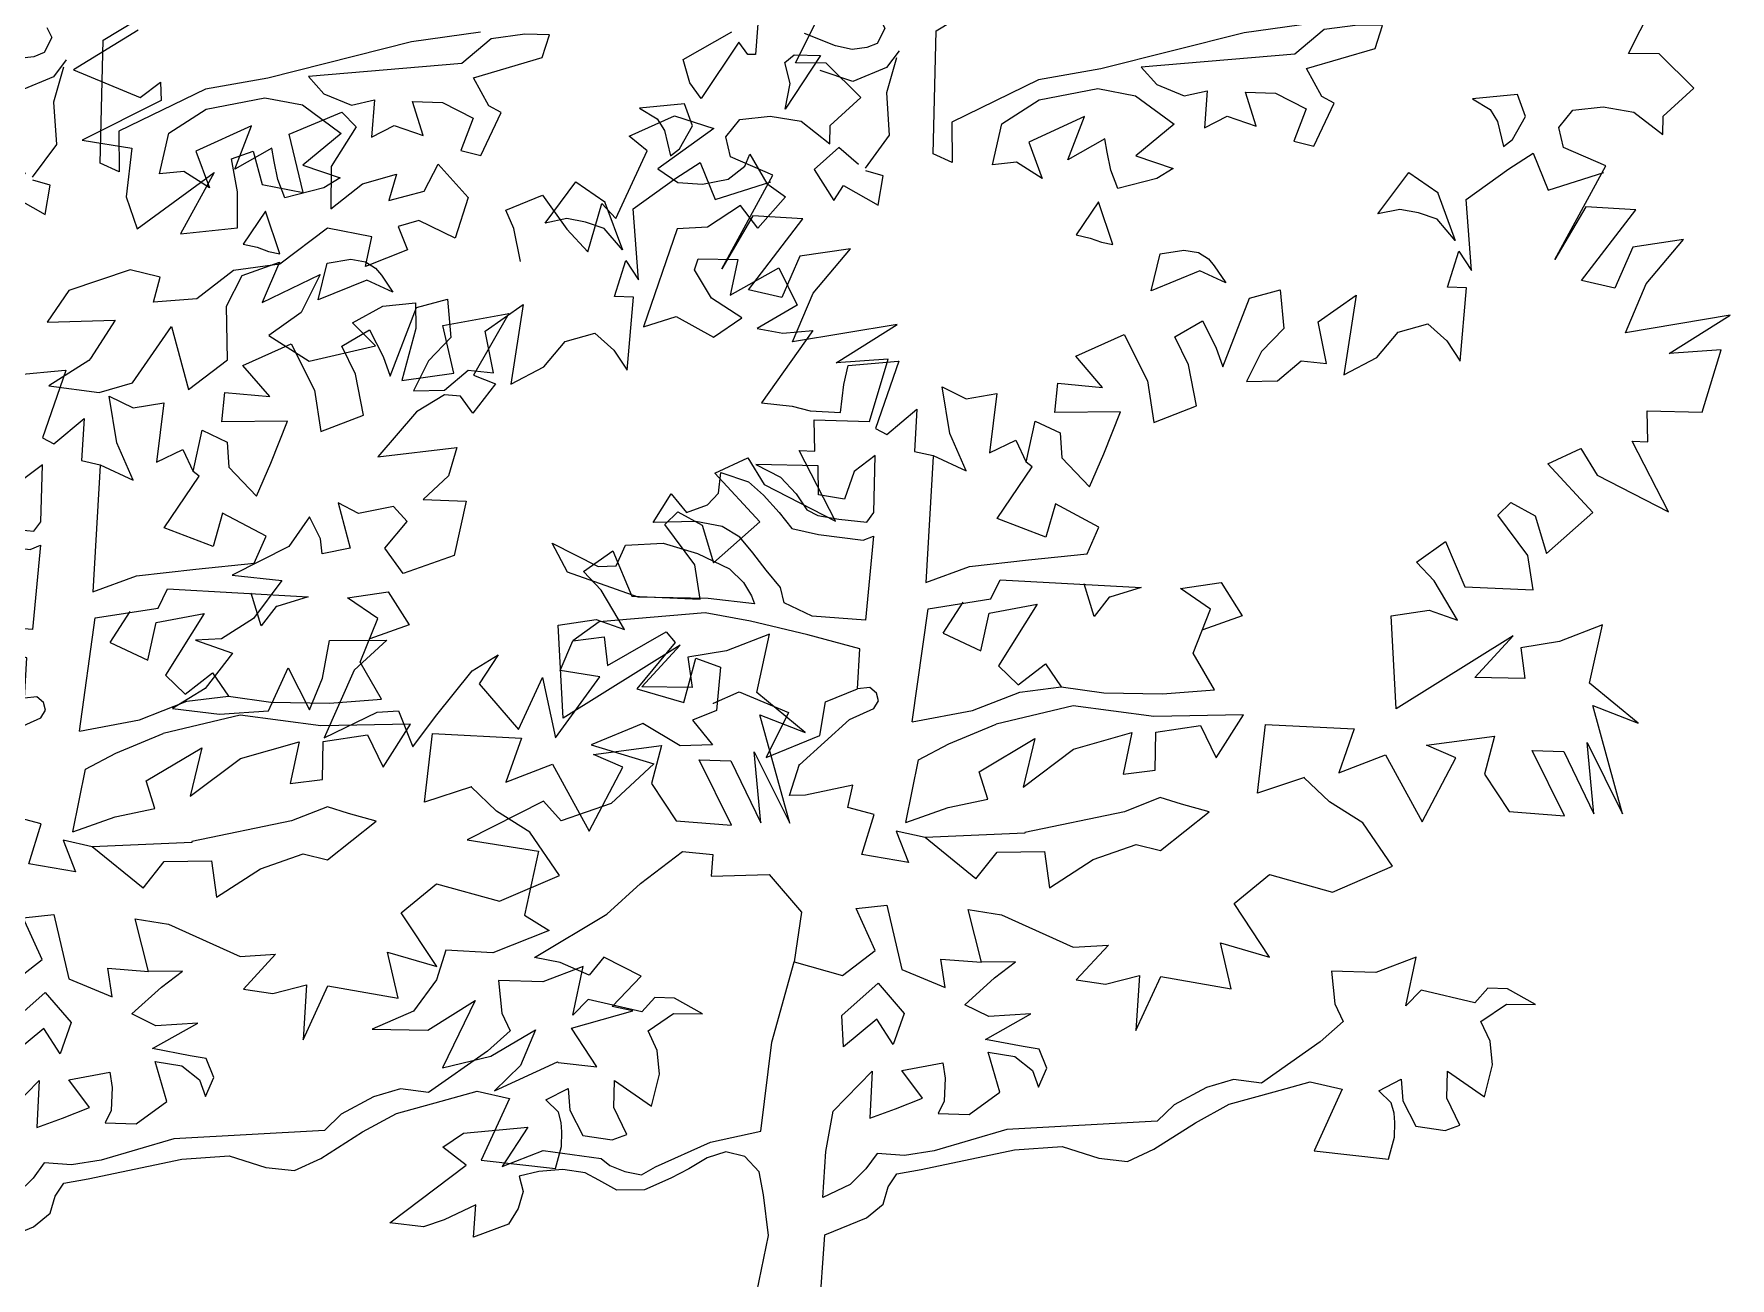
# Model space of a CAD drawing. Header units: millimetres. Extents: x 1514 to 1688, y 984 to 1013.
# Drawn here: x 1558.968 to 1562.094, y 989.749 to 992.042 of the extents above; entities that cross this region are included whole.
import ezdxf

# ---------------------------------------------------------------- set-up
doc = ezdxf.new("R2010")
doc.units = ezdxf.units.MM
doc.layers.add('T2', color=5, linetype='Continuous')

# ---------------------------------------------------------------- blocks, each defined once
blk = doc.blocks.new('E13')
at = {"color": 84, "true_color": 0x2aaf18}
for p, q in [((1.3137, 19.3558), (1.3087, 19.2907)), ((2.479, 19.2921), (2.5103, 19.3541)), ((2.0566, 19.3331), (1.9639, 19.3201)), ((2.1162, 19.3304), (2.0711, 19.3244)), ((2.1492, 19.3298), (2.1162, 19.3304)), ((2.1393, 19.2991), (2.1492, 19.3298)), ((0.481, 19.3237), (0.3943, 19.2705)), ((1.2115, 19.284), (1.2769, 19.3215)), ((1.2861, 19.3076), (1.2359, 19.2318)), ((1.2981, 19.2907), (1.2861, 19.3076)), ((1.2205, 19.2528), (1.2115, 19.284)), ((1.3087, 19.2907), (1.2981, 19.2907)), ((1.3477, 19.2801), (1.3606, 19.2905)), ((1.3958, 19.2897), (1.3485, 19.2175)), ((1.3606, 19.2905), (1.3958, 19.2897)), ((2.5199, 19.2919), (2.479, 19.2921)), ((2.5664, 19.2456), (2.5199, 19.2919)), ((0.3943, 19.2705), (0.4835, 19.2334)), ((1.355, 19.2519), (1.3477, 19.2801)), ((0.4835, 19.2334), (0.5108, 19.254)), ((0.5108, 19.254), (0.5116, 19.2293)), ((0.5108, 19.254), (0.5108, 19.254)), ((1.2359, 19.2318), (1.2205, 19.2528)), ((1.3485, 19.2175), (1.355, 19.2519)), ((2.5256, 19.2081), (2.5664, 19.2456)), ((0.5116, 19.2293), (0.406, 19.1759)), ((2.4451, 19.2208), (2.4863, 19.2138)), ((1.5717, 19.2004), (1.5724, 19.1462)), ((2.4863, 19.2138), (2.5249, 19.1835)), ((2.5249, 19.1835), (2.5256, 19.2081)), ((0.406, 19.1759), (0.4726, 19.1652)), ((0.4726, 19.1652), (0.4647, 19.1003)), ((1.2942, 19.141), (1.3012, 19.1575)), ((1.3012, 19.1575), (1.3239, 19.1179)), ((1.4201, 19.1664), (1.3871, 19.1367)), ((1.4466, 19.1433), (1.4201, 19.1664)), ((1.5724, 19.1462), (1.5467, 19.1577)), ((0.4795, 19.0574), (0.583, 19.1329)), ((0.583, 19.1329), (0.5377, 19.0503)), ((1.2374, 19.1169), (1.2721, 19.1237)), ((1.2721, 19.1237), (1.2942, 19.141)), ((1.3871, 19.1367), (1.4135, 19.0954)), ((1.4796, 19.1284), (1.4565, 19.135)), ((1.473, 19.0888), (1.4796, 19.1284)), ((2.2613, 19.0965), (2.3186, 19.1376)), ((2.3186, 19.1376), (2.3186, 19.1376)), ((2.3713, 19.1089), (2.446, 19.1325)), ((2.3802, 19.0162), (2.4486, 19.1417)), ((1.2374, 19.1169), (1.2374, 19.1169)), ((1.3239, 19.1179), (1.349, 19.1)), ((1.4135, 19.0954), (1.4267, 19.1152)), ((1.4267, 19.1152), (1.473, 19.0888)), ((2.2233, 19.1059), (2.2232, 19.1051)), ((2.2232, 19.1051), (2.2468, 19.0416)), ((0.4647, 19.1003), (0.4795, 19.0574)), ((0.4647, 19.1003), (0.4647, 19.1003)), ((1.2883, 19.0884), (1.2444, 19.0595)), ((1.3117, 19.0582), (1.2883, 19.0884)), ((1.349, 19.1), (1.3117, 19.0582)), ((2.1723, 19.0833), (2.1431, 19.0771)), ((2.2684, 19.0012), (2.2613, 19.0965)), ((2.4216, 19.0869), (2.3802, 19.0162)), ((2.416, 18.988), (2.4887, 19.0829)), ((2.4887, 19.0829), (2.4216, 19.0869)), ((2.4887, 19.0829), (2.4887, 19.0829)), ((2.2468, 19.0416), (2.2225, 19.07)), ((1.7571, 19.0449), (1.7726, 19.0392)), ((1.7726, 19.0392), (1.7875, 19.0361)), ((2.4849, 19.0328), (2.4607, 18.9778)), ((2.5528, 19.0428), (2.4849, 19.0328)), ((2.5028, 18.9833), (2.5528, 19.0428)), ((1.2268, 19.0021), (1.2317, 19.0169)), ((1.2317, 19.0169), (1.2847, 19.0159)), ((1.2847, 19.0159), (1.2745, 18.9682)), ((1.851, 19.0237), (1.8828, 19.0288)), ((1.8828, 19.0288), (1.9023, 19.0254)), ((1.9023, 19.0254), (1.916, 19.0168)), ((1.916, 19.0168), (1.9237, 19.0076)), ((2.2363, 18.979), (2.2514, 19.0272)), ((2.2514, 19.0272), (2.2684, 19.0012)), ((0.4704, 19.0024), (0.3879, 18.9746)), ((0.5087, 18.9927), (0.4704, 19.0024)), ((0.5015, 18.9591), (0.5106, 18.9925)), ((0.5106, 18.9925), (0.5087, 18.9927)), ((1.2496, 18.9644), (1.2268, 19.0021)), ((1.2745, 18.9682), (1.3399, 19.0049)), ((1.3399, 19.0049), (1.3644, 18.9548)), ((1.9042, 19.0007), (1.8389, 18.9743)), ((1.939, 18.9847), (1.9042, 19.0007)), ((1.9237, 19.0076), (1.939, 18.9847)), ((2.4607, 18.9778), (2.416, 18.988)), ((0.3879, 18.9746), (0.359, 18.9321)), ((2.063, 18.9325), (2.114, 18.9684)), ((2.114, 18.9684), (2.0974, 18.8616)), ((2.2617, 18.9779), (2.2363, 18.979)), ((2.2534, 18.88), (2.2617, 18.9779)), ((2.475, 18.918), (2.5028, 18.9833)), ((0.5595, 18.9633), (0.5015, 18.9591)), ((1.2901, 18.9378), (1.2496, 18.9644)), ((1.3644, 18.9548), (1.3109, 18.9237)), ((0.359, 18.9321), (0.4501, 18.9346)), ((0.4501, 18.9346), (0.4169, 18.8833)), ((0.4732, 18.8506), (0.5255, 18.9261)), ((0.5255, 18.9261), (0.5483, 18.8418)), ((1.2521, 18.9122), (1.2901, 18.9378)), ((1.3109, 18.9237), (1.3453, 18.9173)), ((1.3453, 18.9173), (1.3854, 18.921)), ((2.0739, 18.8767), (2.063, 18.9325)), ((2.17, 18.9186), (2.2098, 18.9299)), ((2.2098, 18.9299), (2.2354, 18.9071)), ((2.6151, 18.9414), (2.475, 18.918)), ((2.5335, 18.89), (2.6151, 18.9414)), ((2.1417, 18.8848), (2.17, 18.9186)), ((2.2354, 18.9071), (2.2534, 18.88)), ((0.4148, 18.8805), (0.3611, 18.8467)), ((0.4169, 18.8833), (0.4148, 18.8805)), ((1.4272, 18.8485), (1.433, 18.8738)), ((1.433, 18.8738), (1.4998, 18.88)), ((1.5008, 18.8799), (1.4693, 18.7895)), ((1.4998, 18.88), (1.5008, 18.8799)), ((2.0974, 18.8616), (2.1417, 18.8848)), ((2.2534, 18.88), (2.2534, 18.88)), ((2.6032, 18.8949), (2.5335, 18.89)), ((2.5779, 18.8116), (2.6032, 18.8949)), ((0.3611, 18.8467), (0.4286, 18.8377)), ((0.4286, 18.8377), (0.4732, 18.8506)), ((1.5588, 18.8452), (1.5909, 18.8295)), ((1.5692, 18.7827), (1.5588, 18.8452)), ((1.3165, 18.8239), (1.3579, 18.8197)), ((1.3579, 18.8197), (1.382, 18.8132)), ((1.382, 18.8132), (1.4225, 18.8109)), ((1.4846, 18.7816), (1.5251, 18.8155)), ((1.5251, 18.8155), (1.5219, 18.7589)), ((1.5251, 18.8155), (1.5251, 18.8155)), ((2.5047, 18.7717), (2.5041, 18.8134)), ((2.5041, 18.8134), (2.5779, 18.8116)), ((1.4693, 18.7895), (1.4846, 18.7816)), ((1.5911, 18.7328), (1.5692, 18.7827)), ((2.3706, 18.7422), (2.415, 18.7626)), ((2.415, 18.7626), (2.4368, 18.7268)), ((2.415, 18.7626), (2.415, 18.7626)), ((2.4839, 18.7725), (2.5047, 18.7717)), ((1.3924, 18.7393), (1.3091, 18.7411)), ((1.3932, 18.7006), (1.3924, 18.7393)), ((1.4692, 18.7535), (1.441, 18.7318)), ((1.5219, 18.7589), (1.5469, 18.7532)), ((1.5469, 18.7532), (1.5911, 18.7328)), ((2.4311, 18.6769), (2.3706, 18.7422)), ((1.2588, 18.703), (1.262, 18.7304)), ((1.441, 18.7318), (1.4279, 18.6949)), ((0.863, 18.6946), (0.9207, 18.6921)), ((1.1716, 18.6634), (1.1954, 18.7022)), ((1.1954, 18.7022), (1.2162, 18.677)), ((1.1954, 18.7022), (1.1954, 18.7022)), ((1.2443, 18.6871), (1.2588, 18.703)), ((1.4279, 18.6949), (1.3932, 18.7006)), ((1.2162, 18.677), (1.2443, 18.6871)), ((1.7109, 18.6884), (1.698, 18.644)), ((1.7691, 18.6575), (1.7109, 18.6884)), ((2.3039, 18.6734), (2.3212, 18.6902)), ((2.3441, 18.6191), (2.3039, 18.6734)), ((2.3212, 18.6902), (2.3539, 18.6725)), ((2.3212, 18.6902), (2.3212, 18.6902)), ((2.3539, 18.6725), (2.369, 18.6218)), ((2.369, 18.6218), (2.4311, 18.6769)), ((1.698, 18.644), (1.6325, 18.6687)), ((1.7531, 18.6216), (1.7691, 18.6575)), ((1.0566, 18.5972), (1.0358, 18.6359)), ((1.0358, 18.6359), (1.0978, 18.6046)), ((1.1217, 18.6055), (1.1341, 18.633)), ((2.1949, 18.6105), (2.2338, 18.6381)), ((1.0978, 18.6046), (1.1217, 18.6055)), ((2.2184, 18.5852), (2.1949, 18.6105)), ((2.3512, 18.5731), (2.3441, 18.6191)), ((1.7627, 18.5375), (1.749, 18.5813)), ((1.8784, 18.5752), (1.9329, 18.5832)), ((1.9329, 18.5832), (1.9609, 18.5386)), ((1.5601, 18.5151), (1.5871, 18.5566)), ((1.7828, 18.5636), (1.7627, 18.5375)), ((1.8255, 18.5763), (1.7836, 18.5635)), ((1.9188, 18.5475), (1.8784, 18.5752)), ((1.6105, 18.4915), (1.622, 18.5418)), ((1.622, 18.5418), (1.6862, 18.5539)), ((1.6862, 18.5539), (1.6344, 18.4715)), ((1.8954, 18.4886), (1.9188, 18.5475)), ((1.9609, 18.5386), (1.9083, 18.5199)), ((1.0989, 18.5306), (1.0637, 18.5049)), ((1.0637, 18.5049), (1.1057, 18.5101)), ((1.1057, 18.5101), (1.1104, 18.4718)), ((1.1104, 18.4718), (1.1888, 18.517)), ((1.1888, 18.517), (1.201, 18.5028)), ((1.5601, 18.5151), (1.6105, 18.4915)), ((2.3245, 18.5116), (2.3245, 18.5116)), ((2.4442, 18.5262), (2.3865, 18.5041)), ((2.4269, 18.448), (2.4442, 18.5262)), ((1.0465, 18.4653), (1.0637, 18.5049)), ((1.9238, 18.4391), (1.8954, 18.4886)), ((2.3865, 18.5041), (2.3347, 18.4956)), ((2.3347, 18.4956), (2.3402, 18.4546)), ((1.0998, 18.4567), (1.0465, 18.4653)), ((1.2127, 18.4223), (1.2286, 18.4817)), ((1.2286, 18.4817), (1.2618, 18.4697)), ((1.2618, 18.4697), (1.2565, 18.4114)), ((1.6344, 18.4715), (1.6609, 18.4459)), ((1.6609, 18.4459), (1.6972, 18.4743)), ((1.6972, 18.4743), (1.7186, 18.4434)), ((1.0231, 18.4558), (1.0404, 18.3748)), ((1.0404, 18.3748), (1.0998, 18.4567)), ((1.4617, 18.4422), (1.4453, 18.4405)), ((1.4706, 18.4348), (1.4617, 18.4422)), ((2.3402, 18.4546), (2.2729, 18.4559)), ((2.4918, 18.3945), (2.4269, 18.448)), ((1.1497, 18.4404), (1.2127, 18.4223)), ((1.2524, 18.4212), (1.2869, 18.4367)), ((1.2524, 18.4203), (1.2524, 18.4212)), ((1.395, 18.378), (1.4023, 18.423)), ((1.4023, 18.423), (1.4453, 18.4405)), ((1.4671, 18.4142), (1.4735, 18.4243)), ((1.4735, 18.4243), (1.4706, 18.4348)), ((1.2242, 18.3987), (1.2511, 18.3655)), ((1.353, 18.4089), (1.3227, 18.3486)), ((1.3674, 18.3385), (1.4346, 18.3996)), ((1.4346, 18.3996), (1.4671, 18.4142)), ((1.9263, 18.3479), (1.9629, 18.4058)), ((2.4711, 18.2729), (2.4311, 18.4181)), ((2.4311, 18.4181), (2.4918, 18.3945)), ((1.1575, 18.3943), (1.0882, 18.3655)), ((1.2074, 18.364), (1.1575, 18.3943)), ((1.3227, 18.3486), (1.395, 18.378)), ((1.6084, 18.3295), (1.683, 18.3741)), ((1.735, 18.3596), (1.8133, 18.382)), ((1.8133, 18.382), (1.8014, 18.3261)), ((1.8446, 18.3314), (1.8455, 18.3825)), ((1.8455, 18.3825), (1.905, 18.3913)), ((1.905, 18.3913), (1.9263, 18.3479)), ((1.9814, 18.3009), (1.9923, 18.393)), ((1.9923, 18.393), (2.1114, 18.3868)), ((2.1114, 18.3868), (2.0907, 18.3278)), ((2.2083, 18.3651), (2.2991, 18.3771)), ((2.2991, 18.3771), (2.2857, 18.3261)), ((1.0882, 18.3655), (1.1723, 18.3401)), ((1.2511, 18.3655), (1.2074, 18.364)), ((1.6675, 18.309), (1.735, 18.3596)), ((2.0907, 18.3278), (2.1532, 18.3522)), ((2.1532, 18.3522), (2.2023, 18.2624)), ((2.3933, 18.2705), (2.3499, 18.358)), ((2.3499, 18.358), (2.3923, 18.3567)), ((2.3923, 18.3567), (2.4325, 18.2732)), ((2.4235, 18.3686), (2.4711, 18.2729)), ((2.4325, 18.2732), (2.4235, 18.3686)), ((1.6199, 18.2926), (1.6084, 18.3295)), ((1.8014, 18.3261), (1.8446, 18.3314)), ((2.2023, 18.2624), (2.2476, 18.348)), ((1.4392, 18.3113), (1.3756, 18.298)), ((1.4323, 18.2815), (1.4392, 18.3113)), ((2.0447, 18.3218), (1.9814, 18.3009)), ((2.0437, 18.3219), (2.0447, 18.3218)), ((2.0782, 18.2889), (2.0437, 18.3219)), ((2.2857, 18.3261), (2.319, 18.2762)), ((1.5668, 18.2815), (1.6199, 18.2926)), ((1.8513, 18.2949), (1.8033, 18.2759)), ((1.8798, 18.286), (1.8513, 18.2949)), ((1.9169, 18.2756), (1.8798, 18.286)), ((2.1226, 18.2609), (2.0782, 18.2889)), ((1.4676, 18.272), (1.4323, 18.2815)), ((1.451, 18.2184), (1.4676, 18.272)), ((1.5103, 18.2612), (1.5668, 18.2815)), ((1.8033, 18.2759), (1.6696, 18.2482)), ((2.319, 18.2762), (2.3933, 18.2705)), ((1.497, 18.25), (1.5138, 18.2079)), ((1.5362, 18.2414), (1.497, 18.25)), ((1.6042, 18.1858), (1.5362, 18.2414)), ((1.6696, 18.2482), (1.6695, 18.2471)), ((1.5138, 18.2079), (1.451, 18.2184)), ((1.6042, 18.1858), (1.6324, 18.2215)), ((1.6324, 18.2215), (1.696, 18.2224)), ((1.696, 18.2224), (1.7026, 18.1737)), ((1.8189, 18.2319), (1.8515, 18.2237)), ((1.7026, 18.1737), (1.7615, 18.2117)), ((1.9503, 18.1528), (1.9977, 18.1917)), ((1.9977, 18.1917), (2.0822, 18.1682)), ((2.0822, 18.1682), (2.1626, 18.2029)), ((1.1095, 18.1384), (1.1543, 18.1796)), ((1.4436, 18.1461), (1.4848, 18.1505)), ((1.4688, 18.09), (1.4436, 18.1461)), ((1.4848, 18.1505), (1.5048, 18.0645)), ((1.9979, 18.0807), (1.9503, 18.1528)), ((0.9987, 18.1374), (1.032, 18.1167)), ((1.0122, 18.0803), (1.1095, 18.1384)), ((1.3704, 18.1412), (1.3604, 18.0745)), ((1.5935, 18.1449), (1.6384, 18.1377)), ((1.6116, 18.0742), (1.5935, 18.1449)), ((1.6384, 18.1377), (1.7344, 18.0943)), ((1.032, 18.1167), (0.9566, 18.0865)), ((0.8936, 18.0905), (0.8811, 18.0506)), ((0.9566, 18.0865), (0.8936, 18.0905)), ((1.0469, 18.0739), (1.0122, 18.0803)), ((1.1051, 18.0808), (1.0854, 18.0568)), ((1.1554, 18.0553), (1.1051, 18.0808)), ((1.4254, 18.0563), (1.4688, 18.09)), ((1.557, 18.0784), (1.6116, 18.0742)), ((1.5627, 18.0401), (1.557, 18.0784)), ((1.7344, 18.0943), (1.782, 18.0972)), ((1.782, 18.0972), (1.7387, 18.0504)), ((1.9319, 18.1001), (1.9979, 18.0807)), ((1.9462, 18.0384), (1.9319, 18.1001)), ((2.1941, 18.0808), (2.1403, 18.0603)), ((2.1805, 18.0156), (2.1941, 18.0808)), ((1.0854, 18.0568), (1.0469, 18.0739)), ((1.1163, 18.0147), (1.1554, 18.0553)), ((1.3604, 18.0745), (1.4254, 18.0563)), ((1.5048, 18.0645), (1.5627, 18.0401)), ((1.6571, 18.0745), (1.6116, 18.0742)), ((1.629, 18.0532), (1.6571, 18.0745)), ((1.778, 18.0445), (1.8235, 18.0561)), ((1.8235, 18.0561), (1.8187, 17.9826)), ((1.8187, 17.9826), (1.8519, 18.055)), ((1.8519, 18.055), (1.9462, 18.0384)), ((2.1403, 18.0603), (2.0806, 18.0622)), ((2.0806, 18.0622), (2.0851, 18.0182)), ((0.8811, 18.0506), (0.8503, 18.0085)), ((1.5894, 18.0172), (1.629, 18.0532)), ((1.7387, 18.0504), (1.778, 18.0445)), ((2.201, 18.0367), (2.1805, 18.0156)), ((2.2728, 18.0199), (2.201, 18.0367)), ((2.2903, 18.0394), (2.2728, 18.0199)), ((2.3168, 18.0384), (2.2903, 18.0394)), ((2.3541, 18.0174), (2.3168, 18.0384)), ((0.8692, 17.9832), (0.9328, 18.023)), ((0.9328, 18.023), (0.8891, 17.9325)), ((1.1163, 18.0147), (1.1163, 18.0147)), ((1.1443, 18.0088), (1.1163, 18.0147)), ((1.6212, 18.0015), (1.5894, 18.0172)), ((2.0851, 18.0182), (2.0966, 17.9946)), ((2.2812, 17.9946), (2.3152, 18.0177)), ((2.3152, 18.0177), (2.3541, 18.0174)), ((0.8503, 18.0085), (0.7945, 17.9844)), ((1.0618, 17.9856), (1.1443, 18.0088)), ((1.617, 17.9707), (1.6775, 18.0048)), ((1.6775, 18.0048), (1.6212, 18.0015)), ((2.0966, 17.9946), (2.0658, 17.9675)), ((2.2935, 17.9682), (2.2812, 17.9946)), ((0.7945, 17.9844), (0.8692, 17.9832)), ((0.9537, 17.9484), (1.0135, 17.9836)), ((1.0135, 17.9836), (0.9936, 17.9358)), ((1.0957, 17.9337), (1.0618, 17.9856)), ((1.6674, 17.9611), (1.617, 17.9707)), ((2.2968, 17.9365), (2.2935, 17.9682)), ((0.8891, 17.9325), (0.9537, 17.9484)), ((0.9537, 17.9484), (0.9537, 17.9484)), ((1.6205, 17.9534), (1.6561, 17.9477)), ((1.6362, 17.8999), (1.6205, 17.9534)), ((1.6561, 17.9477), (1.6801, 17.9288)), ((1.689, 17.9576), (1.6674, 17.9611)), ((1.6993, 17.9322), (1.689, 17.9576)), ((0.9587, 17.9017), (1.0432, 17.9407)), ((0.9936, 17.9358), (0.9587, 17.9017)), ((1.0432, 17.9407), (1.0442, 17.9395)), ((1.0442, 17.9395), (1.0957, 17.9337)), ((1.4648, 17.9282), (1.4619, 17.8651)), ((1.5047, 17.9289), (1.5596, 17.9391)), ((1.5324, 17.8919), (1.5047, 17.9289)), ((1.5596, 17.9391), (1.5629, 17.9188)), ((1.5629, 17.9188), (1.5614, 17.8878)), ((1.6801, 17.9288), (1.6878, 17.9065)), ((1.6878, 17.9065), (1.6993, 17.9322)), ((2.2354, 17.892), (2.2363, 17.9279)), ((2.2363, 17.9279), (2.2859, 17.8938)), ((2.2859, 17.8938), (2.2968, 17.9365)), ((1.5952, 17.87), (1.6362, 17.8999)), ((2.0522, 17.9136), (2.0953, 17.9038)), ((2.0953, 17.9038), (2.0576, 17.8214)), ((2.1444, 17.9019), (2.1741, 17.9175)), ((2.161, 17.8855), (2.1444, 17.9019)), ((2.1741, 17.9175), (2.1764, 17.8881)), ((1.4619, 17.8651), (1.4961, 17.8776)), ((1.4961, 17.8776), (1.5324, 17.8919)), ((1.5614, 17.8878), (1.5536, 17.8713)), ((2.1649, 17.8719), (2.161, 17.8855)), ((2.1764, 17.8881), (2.1939, 17.8545)), ((2.2527, 17.8557), (2.2354, 17.892)), ((0.9173, 17.845), (1.0035, 17.8528)), ((1.0035, 17.8528), (0.9691, 17.8005)), ((1.5536, 17.8713), (1.5952, 17.87)), ((2.1658, 17.8594), (2.1649, 17.8719)), ((2.1651, 17.8397), (2.1658, 17.8594)), ((2.1939, 17.8545), (2.2332, 17.8486)), ((2.2332, 17.8486), (2.2527, 17.8557)), ((0.8894, 17.8263), (0.9173, 17.845)), ((2.1572, 17.81), (2.1651, 17.8397)), ((0.9208, 17.8023), (0.8894, 17.8263)), ((2.0576, 17.8214), (2.1572, 17.81)), ((0.8183, 17.7248), (0.9208, 17.8023)), ((0.9917, 17.7874), (0.9969, 17.7669)), ((0.9969, 17.7669), (0.9903, 17.7439)), ((0.9969, 17.7669), (0.9969, 17.7669)), ((0.9338, 17.749), (0.8914, 17.7287)), ((0.9305, 17.7057), (0.9338, 17.749)), ((0.9903, 17.7439), (0.9773, 17.723)), ((0.8633, 17.7195), (0.8183, 17.7248)), ((0.8914, 17.7287), (0.8633, 17.7195)), ((0.9773, 17.723), (0.9305, 17.7057)), ((0.9773, 17.723), (0.9773, 17.723)), ((0.9305, 17.7057), (0.9305, 17.7057))]:
    blk.add_line(p, q, dxfattribs=at)
at = {"color": 47, "true_color": 0x8d6a35}
for p, q in [((1.4754, 19.3396), (1.4819, 19.3259)), ((1.5507, 19.3225), (1.5935, 19.3485)), ((1.4717, 19.3058), (1.458, 19.3001)), ((1.4819, 19.3259), (1.4717, 19.3058)), ((1.5467, 19.1577), (1.5507, 19.3225)), ((1.458, 19.3001), (1.4381, 19.2978)), ((1.4672, 18.6768), (1.4692, 18.7535)), ((1.5468, 18.7522), (1.5369, 18.5832)), ((1.363, 18.7018), (1.3776, 18.6807)), ((1.3402, 18.677), (1.3575, 18.6557)), ((1.3776, 18.6807), (1.3922, 18.673)), ((1.3922, 18.673), (1.4202, 18.6679)), ((1.4578, 18.6642), (1.4672, 18.6768)), ((1.2876, 18.644), (1.2641, 18.6582)), ((1.3575, 18.6557), (1.3929, 18.6473)), ((1.3929, 18.6473), (1.453, 18.64)), ((1.4202, 18.6679), (1.4578, 18.6642)), ((1.3049, 18.6229), (1.2876, 18.644)), ((1.453, 18.64), (1.4666, 18.6454)), ((1.4666, 18.6454), (1.4561, 18.5325)), ((1.231, 18.6218), (1.2738, 18.6014)), ((1.2738, 18.6014), (1.2924, 18.583)), ((1.3229, 18.5996), (1.3049, 18.6229)), ((1.5369, 18.5832), (1.5953, 18.6044)), ((1.5953, 18.6044), (1.6748, 18.6135)), ((1.6748, 18.6135), (1.7531, 18.6216)), ((1.2924, 18.583), (1.3032, 18.5651)), ((1.342, 18.5764), (1.3229, 18.5996)), ((1.6243, 18.5613), (1.6368, 18.5869)), ((1.2453, 18.5619), (1.1515, 18.5634)), ((1.3073, 18.5545), (1.2453, 18.5619)), ((1.3032, 18.5651), (1.3073, 18.5545)), ((1.3472, 18.556), (1.342, 18.5764)), ((1.3845, 18.538), (1.3472, 18.556)), ((1.5399, 18.548), (1.6243, 18.5613)), ((1.3017, 18.5311), (1.2409, 18.5425)), ((1.3073, 18.5545), (1.3073, 18.5545)), ((1.4561, 18.5325), (1.3845, 18.538)), ((1.5188, 18.3962), (1.5399, 18.548)), ((1.3788, 18.513), (1.3017, 18.5311)), ((1.4486, 18.4944), (1.3788, 18.513)), ((1.4453, 18.4405), (1.4486, 18.4944)), ((1.6631, 18.4363), (1.7186, 18.4434)), ((1.7186, 18.4434), (1.7757, 18.4353)), ((1.5995, 18.4116), (1.6631, 18.4363)), ((1.5188, 18.3962), (1.5995, 18.4116)), ((1.7345, 18.4176), (1.6314, 18.3932)), ((1.8426, 18.4036), (1.7345, 18.4176)), ((1.5677, 18.3667), (1.6314, 18.3932)), ((1.5271, 18.3452), (1.5677, 18.3667)), ((1.5103, 18.2612), (1.5271, 18.3452)), ((1.3305, 17.9669), (1.3604, 18.0745)), ((1.4242, 18.0025), (1.473, 18.0461)), ((1.473, 18.0461), (1.5078, 18.0056)), ((1.4267, 17.9606), (1.4242, 18.0025)), ((1.4712, 17.9978), (1.4267, 17.9606)), ((1.4933, 17.9639), (1.4712, 17.9978)), ((1.5078, 18.0056), (1.4933, 17.9639)), ((1.3157, 17.8478), (1.3305, 17.9669)), ((1.4125, 17.8745), (1.4648, 17.9282)), ((1.9133, 17.9063), (1.8699, 17.8831)), ((1.9493, 17.9168), (1.9133, 17.9063)), ((1.4027, 17.8203), (1.4125, 17.8745)), ((1.8699, 17.8831), (1.8473, 17.861)), ((1.8983, 17.859), (1.9438, 17.884)), ((1.8473, 17.861), (1.6456, 17.8499)), ((1.8426, 17.8235), (1.8983, 17.859)), ((1.1746, 17.7999), (1.2483, 17.833)), ((1.2483, 17.833), (1.3157, 17.8478)), ((1.6456, 17.8499), (1.5479, 17.8214)), ((1.1015, 17.8112), (1.1132, 17.8016)), ((1.2437, 17.8117), (1.219, 17.7973)), ((1.269, 17.82), (1.2437, 17.8117)), ((1.2942, 17.8135), (1.269, 17.82)), ((1.3134, 17.7931), (1.2942, 17.8135)), ((1.4715, 17.8178), (1.4567, 17.7973)), ((1.5084, 17.815), (1.4715, 17.8178)), ((1.5479, 17.8214), (1.5084, 17.815)), ((1.5308, 17.7962), (1.656, 17.8226)), ((1.656, 17.8226), (1.7197, 17.8272)), ((1.7197, 17.8272), (1.7688, 17.8113)), ((1.7688, 17.8113), (1.8072, 17.8072)), ((1.8072, 17.8072), (1.8426, 17.8235)), ((1.1132, 17.8016), (1.1335, 17.7936)), ((1.1335, 17.7936), (1.1559, 17.7889)), ((1.1559, 17.7889), (1.1746, 17.7999)), ((1.1953, 17.7848), (1.16, 17.7688)), ((1.219, 17.7973), (1.1953, 17.7848)), ((1.4567, 17.7973), (1.4353, 17.7762)), ((1.4863, 17.7731), (1.4979, 17.7903)), ((1.4979, 17.7903), (1.5308, 17.7962)), ((1.1229, 17.7687), (1.0985, 17.7819)), ((1.16, 17.7688), (1.1229, 17.7687))]:
    blk.add_line(p, q, dxfattribs=at)
at = {"color": 45, "true_color": 0xba8d4a}
for p, q in [((1.4157, 19.3025), (1.3742, 19.319)), ((1.4381, 19.2978), (1.4157, 19.3025)), ((1.5012, 19.296), (1.4842, 19.2733)), ((1.4974, 19.2865), (1.4842, 19.2394)), ((1.4389, 19.2545), (1.3954, 19.2696)), ((1.4842, 19.2733), (1.4389, 19.2545)), ((1.4842, 19.2394), (1.488, 19.1827)), ((1.488, 19.1827), (1.4555, 19.1387)), ((1.3091, 18.7411), (1.3419, 18.7243)), ((1.262, 18.7304), (1.299, 18.7181)), ((1.299, 18.7181), (1.3193, 18.7003)), ((1.3419, 18.7243), (1.363, 18.7018)), ((1.3193, 18.7003), (1.3402, 18.677)), ((1.2286, 18.6647), (1.1716, 18.6634)), ((1.2641, 18.6582), (1.2286, 18.6647)), ((1.1341, 18.633), (1.1847, 18.6359)), ((1.1847, 18.6359), (1.231, 18.6218)), ((1.1515, 18.5634), (1.0566, 18.5972)), ((1.6368, 18.5869), (1.8255, 18.5763)), ((1.2409, 18.5425), (1.0989, 18.5306)), ((1.7757, 18.4353), (1.8543, 18.4338)), ((1.8543, 18.4338), (1.9238, 18.4391)), ((1.9629, 18.4058), (1.8426, 18.4036)), ((2.0658, 17.9675), (1.9869, 17.9121)), ((1.9438, 17.884), (2.0038, 17.9002)), ((1.9869, 17.9121), (1.9493, 17.9168)), ((2.0038, 17.9002), (2.0522, 17.9136)), ((0.9691, 17.8005), (1.0238, 17.8217)), ((1.0238, 17.8217), (1.1015, 17.8112)), ((1.3988, 17.7589), (1.4027, 17.8203)), ((1.0179, 17.7937), (0.9917, 17.7874)), ((1.0503, 17.7961), (1.0179, 17.7937)), ((1.0803, 17.792), (1.0503, 17.7961)), ((1.0985, 17.7819), (1.0803, 17.792)), ((1.3195, 17.7623), (1.3134, 17.7931)), ((1.3259, 17.7076), (1.3195, 17.7623)), ((1.4353, 17.7762), (1.3988, 17.7589)), ((1.4796, 17.75), (1.4863, 17.7731)), ((1.4574, 17.7317), (1.4796, 17.75)), ((1.4017, 17.7086), (1.4574, 17.7317)), ((1.3029, 17.5957), (1.3259, 17.7076)), ((1.3866, 17.5002), (1.4017, 17.7086))]:
    blk.add_line(p, q, dxfattribs=at)
at = {"color": 97, "true_color": 0x25742c}
for p, q in [((1.9639, 19.3201), (1.7715, 19.2715)), ((1.7715, 19.2715), (1.6881, 19.257)), ((1.8258, 19.2738), (1.8467, 19.2506)), ((1.6881, 19.257), (1.5717, 19.2004)), ((1.6887, 19.2302), (1.7676, 19.2453)), ((1.8467, 19.2506), (1.8835, 19.2353)), ((1.8835, 19.2353), (1.9143, 19.2424)), ((1.9143, 19.2424), (1.9105, 19.1924)), ((1.9143, 19.2424), (1.9143, 19.2424)), ((1.9797, 19.1947), (1.9653, 19.2404)), ((1.6389, 19.198), (1.6887, 19.2302)), ((1.818, 19.2357), (1.87, 19.1974)), ((1.1392, 19.1813), (1.2001, 19.2088)), ((1.2001, 19.2088), (1.2526, 19.1916)), ((1.6263, 19.1432), (1.6389, 19.198)), ((1.7495, 19.2077), (1.6749, 19.1736)), ((1.7272, 19.1496), (1.7495, 19.2077)), ((1.87, 19.1974), (1.8186, 19.155)), ((1.9409, 19.2082), (1.9797, 19.1947)), ((1.1632, 19.1616), (1.1392, 19.1813)), ((1.2526, 19.1916), (1.1776, 19.1377)), ((1.6749, 19.1736), (1.6931, 19.1248)), ((1.7767, 19.178), (1.7272, 19.1496)), ((1.78, 19.1599), (1.7767, 19.178)), ((0.6061, 19.1512), (0.6353, 19.1611)), ((0.6141, 19.107), (0.6061, 19.1512)), ((0.6353, 19.1611), (0.647, 19.1166)), ((1.1213, 19.0709), (1.1632, 19.1616)), ((1.7849, 19.1357), (1.78, 19.1599)), ((1.8186, 19.155), (1.8684, 19.1379)), ((1.1776, 19.1377), (1.2046, 19.1194)), ((1.6587, 19.1464), (1.6263, 19.1432)), ((1.6931, 19.1248), (1.6587, 19.1464)), ((1.7944, 19.1114), (1.7849, 19.1357)), ((1.8466, 19.1245), (1.7944, 19.1114)), ((1.8684, 19.1379), (1.8466, 19.1245)), ((0.6141, 19.107), (0.6141, 19.107)), ((0.6141, 19.0585), (0.6141, 19.107)), ((1.2046, 19.1194), (1.2374, 19.1169)), ((1.0838, 19.0264), (1.1028, 19.0912)), ((1.1028, 19.0912), (1.1213, 19.0709)), ((1.7684, 19.0933), (1.7385, 19.0493)), ((1.7875, 19.0361), (1.7684, 19.0933)), ((0.5377, 19.0503), (0.6141, 19.0585)), ((1.2036, 19.057), (1.1584, 18.9259)), ((0.7856, 19.0067), (0.7943, 19.0466)), ((1.7385, 19.0493), (1.7571, 19.0449)), ((0.6206, 18.9947), (0.6705, 19.0125)), ((0.6705, 19.0125), (0.6474, 18.9585)), ((0.8422, 19.0289), (0.7856, 19.0067)), ((0.609, 19.0012), (0.5595, 18.9633)), ((0.5996, 18.9535), (0.6206, 18.9947)), ((0.6711, 19.0098), (0.609, 19.0012)), ((0.6474, 18.9585), (0.725, 18.9962)), ((0.725, 18.9962), (0.6994, 18.945)), ((2.0122, 18.9753), (2.0169, 18.9238)), ((0.6006, 18.8814), (0.5996, 18.9535)), ((0.6994, 18.945), (0.6562, 18.9142)), ((0.7684, 18.9311), (0.8089, 18.9537)), ((0.8528, 18.9579), (0.8532, 18.9238)), ((0.8894, 18.9275), (0.9778, 18.9435)), ((0.9778, 18.9435), (0.9306, 18.861)), ((0.7991, 18.9003), (0.7684, 18.9311)), ((0.8532, 18.9238), (0.8346, 18.854)), ((0.9043, 18.8639), (0.8894, 18.9275)), ((1.1584, 18.9259), (1.2022, 18.9396)), ((1.2022, 18.9396), (1.2521, 18.9122)), ((1.8709, 18.9123), (1.9078, 18.9341)), ((1.9078, 18.9341), (1.9259, 18.8986)), ((0.6562, 18.9142), (0.7104, 18.8798)), ((0.7104, 18.8798), (0.7991, 18.9003)), ((0.7991, 18.9003), (0.7991, 18.9003)), ((1.803, 18.9156), (1.8342, 18.8533)), ((1.8889, 18.8749), (1.8709, 18.9123)), ((1.9259, 18.8986), (1.9353, 18.8721)), ((0.5483, 18.8418), (0.6006, 18.8814)), ((1.774, 18.8447), (1.7382, 18.8864)), ((1.8999, 18.8199), (1.8889, 18.8749)), ((2.0085, 18.8533), (2.0401, 18.8804)), ((2.0401, 18.8804), (2.0739, 18.8767)), ((0.9306, 18.861), (0.9601, 18.8493)), ((1.8342, 18.8533), (1.8424, 18.7978)), ((0.8918, 18.8345), (0.8541, 18.8119)), ((0.9133, 18.8329), (0.8918, 18.8345)), ((0.9297, 18.8099), (0.9133, 18.8329)), ((0.9601, 18.8493), (0.9297, 18.8099)), ((1.5909, 18.8295), (1.6321, 18.8366)), ((1.6321, 18.8366), (1.6222, 18.757)), ((1.7097, 18.8109), (1.7138, 18.8504)), ((1.7138, 18.8504), (1.774, 18.8447)), ((0.8541, 18.8119), (0.8021, 18.7515)), ((1.798, 18.8117), (1.7097, 18.8109)), ((1.7756, 18.7555), (1.798, 18.8117)), ((1.8424, 18.7978), (1.8999, 18.8199)), ((1.8999, 18.8199), (1.8999, 18.8199)), ((1.6716, 18.7445), (1.6834, 18.7996)), ((1.6834, 18.7996), (1.7171, 18.7838)), ((1.7171, 18.7838), (1.7194, 18.7503)), ((0.8021, 18.7515), (0.9081, 18.7642)), ((0.9081, 18.7642), (0.8968, 18.7261)), ((1.6222, 18.757), (1.6576, 18.774)), ((1.6576, 18.774), (1.6716, 18.7445)), ((1.6325, 18.6687), (1.6795, 18.7382)), ((1.6795, 18.7382), (1.6716, 18.7445)), ((1.7194, 18.7503), (1.7562, 18.7115)), ((1.7562, 18.7115), (1.7756, 18.7555)), ((0.8968, 18.7261), (0.863, 18.6946)), ((1.1723, 18.3401), (1.1152, 18.2868)), ((1.354, 18.2978), (1.3674, 18.3395)), ((1.0245, 18.29), (0.922, 18.238)), ((1.0482, 18.2635), (1.0245, 18.29)), ((1.1152, 18.2868), (1.0482, 18.2635)), ((1.3756, 18.298), (1.354, 18.2978)), ((0.922, 18.238), (1.0175, 18.2231)), ((1.0175, 18.2231), (0.9987, 18.1374)), ((1.1543, 18.1796), (1.2107, 18.2227)), ((1.2107, 18.2227), (1.2513, 18.2185)), ((1.2513, 18.2185), (1.249, 18.1894)), ((1.249, 18.1894), (1.3269, 18.1919)), ((1.3269, 18.1919), (1.3704, 18.1412))]:
    blk.add_line(p, q, dxfattribs=at)
at = {"color": 62, "true_color": 0xacc205}
for p, q in [((2.0711, 19.3244), (2.0318, 19.2914)), ((2.0318, 19.2914), (1.8258, 19.2738)), ((2.0473, 19.272), (2.1393, 19.2991)), ((2.068, 19.2345), (2.0473, 19.272)), ((1.7676, 19.2453), (1.818, 19.2357)), ((1.9653, 19.2404), (2.0058, 19.2392)), ((2.0058, 19.2392), (2.047, 19.2182)), ((2.047, 19.2182), (2.0304, 19.1748)), ((2.047, 19.2182), (2.047, 19.2182)), ((2.0572, 19.1679), (2.0844, 19.2256)), ((2.0844, 19.2256), (2.068, 19.2345)), ((2.33, 19.2372), (2.2697, 19.2315)), ((2.2697, 19.2315), (2.2933, 19.2172)), ((2.2933, 19.2172), (2.3034, 19.2013)), ((2.341, 19.2079), (2.33, 19.2372)), ((2.3854, 19.1931), (2.4042, 19.2163)), ((2.4042, 19.2163), (2.4451, 19.2208)), ((0.6836, 19.1839), (0.7541, 19.2137)), ((0.7734, 19.1941), (0.7398, 19.1409)), ((0.7541, 19.2137), (0.7734, 19.1941)), ((1.9105, 19.1924), (1.9409, 19.2082)), ((2.3034, 19.2013), (2.3114, 19.1674)), ((2.3235, 19.177), (2.341, 19.2079)), ((2.3917, 19.1661), (2.3854, 19.1931)), ((0.7022, 19.1059), (0.6836, 19.1839)), ((2.0304, 19.1748), (2.0572, 19.1679)), ((2.3114, 19.1674), (2.3235, 19.177)), ((2.3186, 19.1376), (2.3513, 19.1586)), ((2.3513, 19.1586), (2.3713, 19.1089)), ((2.4486, 19.1417), (2.3917, 19.1661)), ((0.7398, 19.1409), (0.7393, 19.0841)), ((0.7816, 19.1177), (0.8273, 19.1304)), ((0.8273, 19.1304), (0.817, 19.0952)), ((0.8642, 19.1076), (0.8833, 19.144)), ((0.8833, 19.144), (0.9234, 19.0993)), ((2.1431, 19.0771), (2.1845, 19.1327)), ((2.1845, 19.1327), (2.2233, 19.1059)), ((0.647, 19.1166), (0.7022, 19.1059)), ((0.7393, 19.0841), (0.7816, 19.1177)), ((0.817, 19.0952), (0.8642, 19.1076)), ((0.9741, 19.0821), (1.023, 19.1022)), ((1.023, 19.1022), (1.0558, 19.0569)), ((0.9234, 19.0993), (0.906, 19.0448)), ((0.9847, 19.0578), (0.9741, 19.0821)), ((2.1974, 19.0787), (2.1723, 19.0833)), ((2.2225, 19.07), (2.1974, 19.0787)), ((0.7346, 19.0579), (0.6711, 19.0098)), ((0.7943, 19.0466), (0.7346, 19.0579)), ((0.8574, 19.0683), (0.8295, 19.0602)), ((0.8295, 19.0602), (0.8422, 19.0289)), ((0.906, 19.0448), (0.8574, 19.0683)), ((0.9935, 19.0135), (0.9847, 19.0578)), ((1.0558, 19.0569), (1.0838, 19.0264)), ((1.2444, 19.0595), (1.2036, 19.057)), ((1.8389, 18.9743), (1.851, 19.0237)), ((1.9707, 18.9642), (2.0122, 18.9753)), ((0.8089, 18.9537), (0.8528, 18.9579)), ((1.9353, 18.8721), (1.9707, 18.9642)), ((1.3854, 18.921), (1.3165, 18.8239)), ((2.0169, 18.9238), (1.9869, 18.8928)), ((1.7382, 18.8864), (1.803, 18.9156)), ((1.9869, 18.8928), (1.9668, 18.8527)), ((0.8346, 18.854), (0.9043, 18.8639)), ((1.9668, 18.8527), (2.0085, 18.8533)), ((1.4225, 18.8109), (1.4272, 18.8485)), ((2.5324, 18.6778), (2.4839, 18.7725)), ((2.4368, 18.7268), (2.5324, 18.6778)), ((0.9207, 18.6921), (0.9046, 18.6194)), ((0.7106, 18.6711), (0.683, 18.6315)), ((0.7254, 18.6415), (0.7106, 18.6711)), ((0.7489, 18.69), (0.7651, 18.629)), ((0.7762, 18.6755), (0.7489, 18.69)), ((0.8235, 18.6852), (0.7762, 18.6755)), ((0.8417, 18.6648), (0.8235, 18.6852)), ((0.8117, 18.6292), (0.8417, 18.6648)), ((0.8417, 18.6648), (0.8417, 18.6648)), ((0.683, 18.6315), (0.6069, 18.5929)), ((0.7277, 18.6216), (0.7254, 18.6415)), ((0.7651, 18.629), (0.7277, 18.6216)), ((0.8364, 18.5951), (0.8117, 18.6292)), ((2.2338, 18.6381), (2.2595, 18.5772)), ((0.9046, 18.6194), (0.8364, 18.5951)), ((0.6069, 18.5929), (0.6738, 18.5859)), ((0.6738, 18.5859), (0.6358, 18.5347)), ((2.2495, 18.5325), (2.2184, 18.5852)), ((2.2595, 18.5772), (2.3512, 18.5731)), ((0.6358, 18.5347), (0.5928, 18.5076)), ((0.6358, 18.5347), (0.6358, 18.5347)), ((2.1609, 18.5384), (2.2116, 18.5459)), ((2.1674, 18.4137), (2.1609, 18.5384)), ((2.2116, 18.5459), (2.2495, 18.5325)), ((2.3245, 18.5116), (2.1674, 18.4137)), ((2.2729, 18.4559), (2.3245, 18.5116)), ((0.5928, 18.5076), (0.5578, 18.5057)), ((0.5578, 18.5057), (0.6076, 18.4886)), ((0.6076, 18.4886), (0.5707, 18.4411)), ((0.7282, 18.4548), (0.7377, 18.5052)), ((0.7377, 18.5052), (0.8144, 18.5058)), ((0.7377, 18.5052), (0.7377, 18.5052)), ((0.8144, 18.5058), (0.7707, 18.4656)), ((1.201, 18.5028), (1.1497, 18.4404)), ((0.6556, 18.4111), (0.6819, 18.4686)), ((0.6819, 18.4686), (0.7106, 18.4125)), ((0.7707, 18.4656), (0.7305, 18.375)), ((0.8797, 18.4034), (0.9288, 18.4649)), ((0.9288, 18.4649), (0.9637, 18.486)), ((0.9637, 18.486), (0.938, 18.4471)), ((0.7106, 18.4125), (0.7282, 18.4548)), ((0.938, 18.4471), (0.991, 18.3862)), ((0.991, 18.3862), (1.0231, 18.4558)), ((0.5707, 18.4411), (0.5269, 18.4141)), ((1.2869, 18.4367), (1.353, 18.4089)), ((0.5269, 18.4141), (0.59, 18.4066)), ((0.59, 18.4066), (0.6556, 18.4111)), ((0.7305, 18.375), (0.8013, 18.4094)), ((0.8013, 18.4094), (0.8299, 18.411)), ((0.8299, 18.411), (0.849, 18.363)), ((0.849, 18.363), (0.8797, 18.4034)), ((1.2565, 18.4114), (1.2242, 18.3987)), ((1.683, 18.3741), (1.6675, 18.309)), ((2.2476, 18.348), (2.2083, 18.3651)), ((1.8515, 18.2237), (1.9169, 18.2756)), ((2.1626, 18.2029), (2.1226, 18.2609)), ((1.6695, 18.2471), (1.5362, 18.2414)), ((1.7615, 18.2117), (1.8189, 18.2319))]:
    blk.add_line(p, q, dxfattribs=at)
at = {"layer": 'T2'}
for p, q in [((1.7836, 18.5635), (1.7828, 18.5636)), ((1.3674, 18.3395), (1.3674, 18.3385))]:
    blk.add_line(p, q, dxfattribs=at)

msp = doc.modelspace()

# ---------------------------------------------------------------- block references
at = {"color": 45, "true_color": 0xba8d4a, "xscale": 1.37477329816057, "yscale": 1.37477329816057, "zscale": 1.37477329816057}
for p in [(1556.9632, 965.4662), (1558.4984, 965.4833)]:
    msp.add_blockref('E13', p, dxfattribs=at)

doc.saveas('drawing.dxf')
